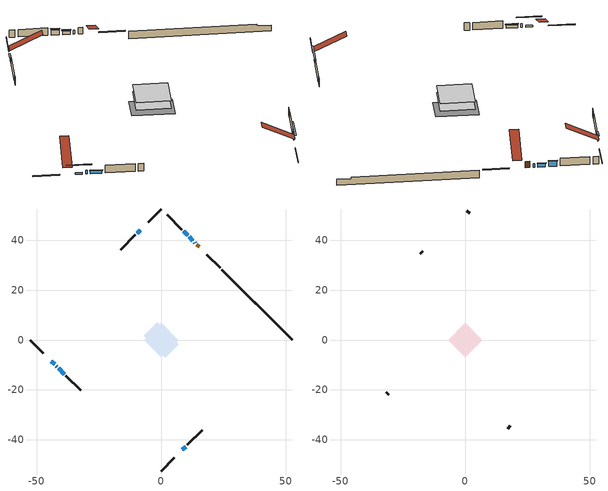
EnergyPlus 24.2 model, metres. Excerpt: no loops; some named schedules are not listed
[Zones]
conditioned space
 floor adiabatic (AdiabaticFloorConstruction): -6.87,0 0,6.87 6.87,0 0,-6.87 z0.61
 floor foundation (Slab1 construction): -7.06,1.62 -1.62,7.06 7.06,-1.62 1.62,-7.06 z-1.83
 wall outside (RimJoist1 construction): 0,-52.51 5.29,-47.21 / -52.51,0 -47.21,-5.29 / 0,52.51 -5.29,47.21 / 23.63,28.88 18.34,34.17 z0.61:0.91
 wall outside (AdiabaticWallConstruction 1): 15.21,37.3 14.29,38.21 z0.61:2.64
 wall outside (AdiabaticWallConstruction): 13.64,38.87 13.36,39.14 / -42.06,-10.44 -41.79,-10.72 z0.61:1.83; 8.42,-44.09 9.79,-42.72 / -44.09,-8.42 -42.72,-9.79 z0.61:1.17; 12.71,39.8 11.2,41.31 z0.61:1.73; 10.54,41.96 8.96,43.54 / -8.42,44.09 -9.71,42.79 z0.61:2.31; -41.13,-11.38 -38.87,-13.64 z0.61:1.53
 wall outside (Wall1 construction): 10.44,-42.06 16.37,-36.14 / -38.21,-14.3 -32.29,-20.22 / -10.37,42.13 -16.29,36.21 / 8.3,44.2 2.38,50.12 z0.61:3.05
 wall foundation (FoundationWall1 construction): 24.28,28.22,-1.83 24.28,28.22,0.61 49.68,2.82,0.61 49.68,2.82,0.07 52.51,0,0.07 52.51,0,-1.83
 window (WindowConstruction 4): 13.64,38.87 13.36,39.14 z0.61:1.83
 window (WindowConstruction 6): 8.42,-44.08 9.79,-42.72 z0.61:1.17
 window (WindowConstruction 7): -44.08,-8.42 -42.72,-9.79 z0.61:1.17
 window (WindowConstruction 5): -42.06,-10.44 -41.79,-10.72 z0.61:1.83
 window (WindowConstruction): 12.71,39.8 11.2,41.31 z0.61:1.73
 window (WindowConstruction 1): 10.54,41.96 8.96,43.54 z0.61:2.31
 window (WindowConstruction 2): -8.42,44.08 -9.71,42.79 z0.61:2.31
 window (WindowConstruction 3): -41.13,-11.38 -38.87,-13.64 z0.61:1.52
 door (Door): 15.21,37.3 14.29,38.21 z0.61:2.64
 ceiling adiabatic (AdiabaticFloorConstruction): 0,-6.87 6.87,0 0,6.87 -6.87,0 z0.61
attic - vented
 floor to conditioned space (Floor1 construction Reversed): -6.87,0 0,6.87 6.87,0 0,-6.87 z3.05
 wall outside (Wall2 construction): 17.02,-35.48 18.09,-34.41 / -31.63,-20.87 -30.56,-21.94 / -16.95,35.56 -18.02,34.49 / 1.72,50.78 0.66,51.85 z0.61:3.05
 roof outside (Roof1 construction): 7.76,-44.74,3.05 1.27,-38.25,7.64 -0.55,-40.06,7.64 5.95,-46.56,3.05; -44.74,-7.76,3.05 -38.25,-1.27,7.64 -40.06,0.55,7.64 -46.56,-5.95,3.05; -7.76,44.74,3.05 -1.27,38.25,7.64 0.55,40.06,7.64 -5.95,46.56,3.05; 15.86,36.64,3.05 9.37,30.15,7.64 11.19,28.33,7.64 17.68,34.83,3.05
shading: 11.65,-40.85 6.55,-45.95 6.84,-46.24 11.94,-41.14 z3.81; -40.85,-11.65 -45.95,-6.55 -46.24,-6.84 -41.14,-11.94 z3.81; 11.06,41.45 12.85,39.66 13.14,39.95 11.35,41.74 z1.93; 8.82,43.69 10.68,41.82 10.97,42.11 9.11,43.98 z2.51; -9.86,42.65 -8.28,44.23 -8.57,44.52 -10.15,42.94 z2.51; -38.72,-13.78 -41.27,-11.23 -41.56,-11.52 -39.02,-14.07 z1.73
[Building]
Building 1: Terrain=Suburbs
[Site:Location]
Quebec Intl AP_QC: Latitude {deg}=46.8; Longitude {deg}=-71.38; Time Zone {hr}=-5; Elevation {m}=74; Keep Site Location Information=Yes
[Site:GroundTemperature:Shallow]
0.0108218, -2.24938, -2.43038, -1.3578, 2.94801, 7.23376, 10.9493, 13.303, 13.5029, 11.5886, 7.96783, 3.81355
[Site:WaterMainsTemperature]
Calculation Method=Schedule; Temperature Schedule=mains temperature schedule
[Material] Roughness=Rough; Thermal Absorptance=0.9
Name | Thickness {m} | Conductivity {W/m-K} | Density {kg/m3} | Specific Heat {J/kg-K} | Solar Absorptance | Visible Absorptance
asphalt or fiberglass shingles | 0.00635 | 0.162714 | 1121.4 | 1465.45 | 0.4 | 0.4
ceiling loosefill ins | 0.254 | 0.0480833 | 16.02 | 1046.75 | 0.7 | 0.7
ceiling stud and cavity | 0.1397 | 0.181134 | 65.682 | 1177.47 | 0.7 | 0.7
concrete 4.0 in. | 0.1016 | 1.803125 | 2242.8 | 837.4 | 0.7 | 0.7
concrete 8.0 in. | 0.2032 | 1.803125 | 2242.8 | 837.4 | 0.7 | 0.7
door material | 0.04445 | 0.188738 | 512.64 | 1214.23 | 0.7 | 0.7
exterior vertical ins | 0.048965 | 0.029427 | 32.04 | 1214.23 | 0.7 | 0.7
floor covering | 0.0127 | 0.0433444 | 54.468 | 1339.84 | 0.6 | 0.6
floor rigid ins; wall rigid ins 1 | 0.512978 | 0.029427 | 32.04 | 1214.23 | 0.7 | 0.7
floor stud and cavity | 0.1397 | 1.75129 | 37.0049 | 1207.88 | 0.7 | 0.7
furniture material conditioned space 1 | 0.1524 | 0.115458 | 640.8 | 1214.23 | 0.6 | 0.6
gypsum board | 0.0127 | 0.160291 | 801 | 837.4 | 0.6 | 0.6
gypsum board 1 | 0.0127 | 0.160291 | 801 | 837.4 | 0.7 | 0.7
osb sheathing 0.5 in. | 0.0127 | 0.115458 | 512.64 | 1214.23 | 0.7 | 0.7
osb sheathing 0.75 in. | 0.01905 | 0.115458 | 512.64 | 1214.23 | 0.7 | 0.7
osb sheathing 2.0 in. | 0.0508 | 0.115458 | 512.64 | 1214.23 | 0.7 | 0.7
rim joist stud and cavity | 0.0508 | 0.0659308 | 125.044 | 1163.47 | 0.6 | 0.6
wall rigid ins | 0.051816 | 0.029427 | 32.04 | 1214.23 | 0.7 | 0.7
wall stud and cavity | 0.1397 | 0.777897 | 139.0536 | 1170.24 | 0.7 | 0.7
wall stud and cavity 1 | 0.0889 | 6.9971 | 50.32683 | 1063.81 | 0.6 | 0.6
wall stud and cavity 2 | 0.0889 | 0.380278 | 52.3479 | 1209.89 | 0.7 | 0.7
wall stud and cavity 3 | 0.0889 | 0.391764 | 83.0341 | 1211.67 | 0.7 | 0.7
wood siding | 0.0254 | 0.102417 | 544.68 | 1172.36 | 0.4 | 0.4
wood siding 1 | 0.00254 | 0.102417 | 544.68 | 1172.36 | 0.4 | 0.4
wood siding 2; wood siding 3; wood siding 4 | 0.0254 | 0.102417 | 544.68 | 1172.36 | 0.7 | 0.7
[WindowMaterial:SimpleGlazingSystem]
Name | U-Factor {W/m2-K} | Solar Heat Gain Coefficient
WindowMaterial | 2.78279 | 0.58
WindowMaterial 1 | 2.79471 | 0.66
WindowMaterial 2 | 2.79414 | 0.65
WindowMaterial 3 | 2.77995 | 0.57
WindowMaterial 4 | 2.992306 | 0.59
WindowMaterial 5 | 2.76689 | 0.5
[Construction]
AdiabaticFloorConstruction: floor stud and cavity, floor rigid ins, osb sheathing 0.75 in., floor covering
AdiabaticWallConstruction: wood siding 3, wall rigid ins 1, wall stud and cavity 2, gypsum board
AdiabaticWallConstruction 1: wood siding 4, wall rigid ins 1, wall stud and cavity 2, gypsum board
Door: door material
Floor1 construction Reversed: gypsum board, ceiling stud and cavity, ceiling loosefill ins
FoundationWall1 construction: concrete 8.0 in., gypsum board 1
furniture construction conditioned space 1: furniture material conditioned space 1
PartitionWallConstruction: gypsum board, wall stud and cavity 3, gypsum board
RimJoist1 construction: wood siding 2, osb sheathing 2.0 in., rim joist stud and cavity
Roof1 construction: asphalt or fiberglass shingles
Slab1 construction: concrete 4.0 in.
Wall1 construction: wood siding, wall rigid ins, osb sheathing 0.5 in., wall stud and cavity, gypsum board
Wall2 construction: wood siding 1, wall stud and cavity 1
WindowConstruction: WindowMaterial
WindowConstruction 1: WindowMaterial 1
WindowConstruction 2: WindowMaterial 2
WindowConstruction 3: WindowMaterial 3
WindowConstruction 4; WindowConstruction 5: WindowMaterial 4
WindowConstruction 6; WindowConstruction 7: WindowMaterial 5
[Zone] Multiplier=1; Part of Total Floor Area=Yes
Name | Volume {m3}
attic - vented | 68.2545
conditioned space | 479.3
[Space]
Name | Zone | Volume {m3}
attic - vented 1 | attic - vented | 68.2545
conditioned space 1 | conditioned space | 479.3
[ZoneInfiltration:EffectiveLeakageArea]
infil attic - vented 1: Zone or Space=attic - vented 1; Schedule=Always On Discrete; Effective Air Leakage Area {cm2}=3481.85; Stack Coefficient=0.000488879; Wind Coefficient=1.4939e-05
[ZoneMixing]
whole house fan mix: Zone or Space=attic - vented; Schedule=Always On Continuous; Design Flow Rate Calculation Method=Flow/Zone; Design Flow Rate {m3/s}=0; Source Zone or Space=conditioned space
[SurfaceProperty:ExposedFoundationPerimeter]
Slab1: Exposed Perimeter Calculation Method=TotalExposedPerimeter; Total Exposed Perimeter {m}=39.91
[InternalMass] Zone or ZoneList=conditioned space; Space or SpaceList=conditioned space 1
Name | Construction | Surface Area {m2}
furniture mass conditioned space 1 | furniture construction conditioned space 1 | 75.4481
partition wall mass | PartitionWallConstruction | 188.62
[Lights]
interior lighting: Zone or ZoneList or Space or SpaceList=conditioned space 1; Schedule=interior lighting schedule; Design Level Calculation Method=LightingLevel; Lighting Level {W}=343.2; Return Air Fraction=0; Fraction Radiant=0.6; Fraction Visible=0.2; Fraction Replaceable=1
[People]
occupants: Zone or ZoneList or Space or SpaceList=conditioned space 1; Number of People Schedule=occupants schedule; Number of People Calculation Method=People; Number of People=3; Fraction Radiant=0.314171; Sensible Heat Fraction=0.56303; Activity Level Schedule=occupants activity schedule; Carbon Dioxide Generation Rate {m3/s-W}=0; Enable ASHRAE 55 Comfort Warnings=No; Mean Radiant Temperature Calculation Type=EnclosureAveraged
[ElectricEquipment] Zone or ZoneList or Space or SpaceList=conditioned space 1; Design Level Calculation Method=EquipmentLevel
Name | Schedule | Design Level {W} | Fraction Latent | Fraction Radiant | Fraction Lost
clothes dryer | clothes dryer schedule | 140.772 | 0.015 | 0.081 | 0.85
clothes washer | clothes washer schedule | 32.1985 | 0.03 | 0.162 | 0.7
cooking range | cooking range schedule | 215.147 | 0.08 | 0.432 | 0.2
dishwasher | dishwasher schedule | 66.8632 | 0.3 | 0.18 | 0.4
fridge | fridge schedule | 72.9452 | 0 | 0.6 | 0
mech vent bath fan 0 | mech vent bath fan 0 schedule | 50.2 | 0 | 0 | 1
mech vent bath fan 1 | mech vent bath fan 1 schedule | 50.2 | 0 | 0 | 1
mech vent house fan | mech vent house fan schedule | 14.1667 | 0 | 0 | 1
mech vent house fan cfis | mech vent house fan cfis schedule | 0 | 0 | 0 | 0
mech vent range fan 0 | mech vent range fan 0 schedule | 57 | 0 | 0 | 1
misc plug loads | misc plug loads schedule | 494.7 | 0.045 | 0.513 | 0.1
whole house fan | Always On Discrete | 0 | 0 | 0 | 1
[OtherEquipment] Zone or ZoneList or Space or SpaceList=conditioned space 1; Design Level Calculation Method=EquipmentLevel
Name | Fuel Type | Schedule | Design Level {W} | Fraction Latent | Fraction Radiant | Fraction Lost
clothes dryer 1 | Electricity | clothes dryer schedule | 0 | 0.015 | 0.081 | 0.85
cooking range 1 | Electricity | cooking range schedule | 0 | 0.08 | 0.432 | 0.2
general water use latent | None | general water use schedule | 62.594 | 1 | 0 | 0
general water use sensible | None | general water use schedule | -61.6891 | 0 | 0.6 | 0
mech vent house fan latent load | None | Always On Discrete | 0 | 1 | 0 | 0
mech vent house fan sensible load | None | Always On Discrete | 0 | 0 | 0 | 0
water heater energy adjustment1 | Electricity | Always On Discrete | 0.01 | 0 | 0 | 1
[ZoneInfiltration:DesignFlowRate] Zone or ZoneList or Space or SpaceList=conditioned space 1; Schedule=Always On Discrete; Design Flow Rate Calculation Method=Flow/Zone; Design Flow Rate {m3/s}=0
infil flow; natural vent flow; whole house fan flow
[AvailabilityManager:Scheduled]
air source heat pump airloop Availability Manager: Schedule=Always On Discrete
[Foundation:Kiva]
Foundation Kiva 1: Initial Indoor Air Temperature {C}=18; Wall Height Above Grade {m}=0.609996; Wall Depth Below Slab {m}=0.2032; Custom Block Material Name 1=exterior vertical ins; Custom Block Depth 1 {m}=2.43998; Custom Block X Position 1 {m}=0.2159; Custom Block Z Position 1 {m}=0
[Foundation:Kiva:Settings]
Soil Conductivity {W/m-K}=0.849921; Soil Density {kg/m3}=1842.3; Soil Specific Heat {J/kg-K}=418.7; Ground Solar Absorptivity=0.9; Ground Thermal Absorptivity=0.9; Ground Surface Roughness {m}=0.03; Far-Field Width {m}=40; Deep-Ground Boundary Condition=ZeroFlux; Deep-Ground Depth {m}=40; Minimum Cell Dimension {m}=0.2; Maximum Cell Growth Coefficient=3; Simulation Timestep=Timestep
[Exterior:Lights]
exterior lighting: Schedule=exterior lighting schedule; Design Level {W}=75.6
[EnergyManagementSystem:GlobalVariable]
air_source_heat_pump_airloop_Fan_RTF
infil_program_Qfan
infil_program_Qinf
natural_vent_program_Qnv
natural_vent_program_Qwhf
[EnergyManagementSystem:Sensor]
Name | Output:Variable or Output:Meter Index Key | Output:Variable or Output:Meter
airflow_gain | infil flow | Infiltration Sensible Heat Gain Energy
airflow_gain_1 | natural vent flow | Infiltration Sensible Heat Gain Energy
airflow_gain_2 | whole house fan flow | Infiltration Sensible Heat Gain Energy
airflow_loss | infil flow | Infiltration Sensible Heat Loss Energy
airflow_loss_1 | natural vent flow | Infiltration Sensible Heat Loss Energy
airflow_loss_2 | whole house fan flow | Infiltration Sensible Heat Loss Energy
clg_load_cond |  | Cooling:EnergyTransfer:Zone:CONDITIONED SPACE
clg_sp_s; clg_sp_s_1 | cooling setpoint | Schedule Value
clothes_dryer_exhaust_0_sch_s | clothes dryer exhaust 0 schedule | Schedule Value
cool_season | cooling season schedule | Schedule Value
htg_load_cond |  | Heating:EnergyTransfer:Zone:CONDITIONED SPACE
htg_sp_s; htg_sp_s_1 | heating setpoint | Schedule Value
ig_ee_conv | clothes dryer | Electric Equipment Convective Heating Energy
ig_ee_conv_2 | cooking range | Electric Equipment Convective Heating Energy
ig_ee_conv_4 | fridge | Electric Equipment Convective Heating Energy
ig_ee_conv_5 | misc plug loads | Electric Equipment Convective Heating Energy
ig_ee_conv_6 | whole house fan | Electric Equipment Convective Heating Energy
ig_ee_rad | clothes dryer | Electric Equipment Radiant Heating Energy
ig_ee_rad_2 | cooking range | Electric Equipment Radiant Heating Energy
ig_ee_rad_4 | fridge | Electric Equipment Radiant Heating Energy
ig_ee_rad_5 | misc plug loads | Electric Equipment Radiant Heating Energy
ig_ee_rad_6 | whole house fan | Electric Equipment Radiant Heating Energy
ig_lgt_conv | interior lighting | Lights Convective Heating Energy
ig_lgt_rad | interior lighting | Lights Radiant Heating Energy
ig_lgt_vis | interior lighting | Lights Visible Radiation Heating Energy
ig_oe_conv | clothes dryer 1 | Other Equipment Convective Heating Energy
ig_oe_conv_1 | cooking range 1 | Other Equipment Convective Heating Energy
ig_oe_conv_2 | general water use latent | Other Equipment Convective Heating Energy
ig_oe_conv_3 | general water use sensible | Other Equipment Convective Heating Energy
ig_oe_conv_4 | water heater energy adjustment1 | Other Equipment Convective Heating Energy
ig_oe_rad | clothes dryer 1 | Other Equipment Radiant Heating Energy
ig_oe_rad_1 | cooking range 1 | Other Equipment Radiant Heating Energy
ig_oe_rad_2 | general water use latent | Other Equipment Radiant Heating Energy
ig_oe_rad_3 | general water use sensible | Other Equipment Radiant Heating Energy
ig_oe_rad_4 | water heater energy adjustment1 | Other Equipment Radiant Heating Energy
ig_ppl_conv | occupants | People Convective Heating Energy
ig_ppl_rad | occupants | People Radiant Heating Energy
im_conv | furniture mass conditioned space 1 | Surface Inside Face Convection Heat Gain Energy
im_conv_1 | partition wall mass | Surface Inside Face Convection Heat Gain Energy
im_ig | furniture mass conditioned space 1 | Surface Inside Face Internal Gains Radiation Heat Gain Energy
im_ig_1 | partition wall mass | Surface Inside Face Internal Gains Radiation Heat Gain Energy
im_lgt | furniture mass conditioned space 1 | Surface Inside Face Lights Radiation Heat Gain Energy
im_lgt_1 | partition wall mass | Surface Inside Face Lights Radiation Heat Gain Energy
im_sol | furniture mass conditioned space 1 | Surface Inside Face Solar Radiation Heat Gain Energy
im_sol_1 | partition wall mass | Surface Inside Face Solar Radiation Heat Gain Energy
im_surf | furniture mass conditioned space 1 | Surface Inside Face Net Surface Thermal Radiation Heat Gain Energy
im_surf_1 | partition wall mass | Surface Inside Face Net Surface Thermal Radiation Heat Gain Energy
mech_vent_bath_fan_0_sch_s | mech vent bath fan 0 schedule | Schedule Value
mech_vent_bath_fan_1_sch_s | mech vent bath fan 1 schedule | Schedule Value
mech_vent_range_fan_0_sch_s | mech vent range fan 0 schedule | Schedule Value
mv_conv | mech vent bath fan 0 | Electric Equipment Convective Heating Energy
mv_conv_1 | mech vent bath fan 1 | Electric Equipment Convective Heating Energy
mv_conv_2 | mech vent house fan | Electric Equipment Convective Heating Energy
mv_conv_3 | mech vent house fan cfis | Electric Equipment Convective Heating Energy
mv_conv_4 | mech vent range fan 0 | Electric Equipment Convective Heating Energy
mv_conv_5 | mech vent house fan latent load | Other Equipment Convective Heating Energy
mv_conv_6 | mech vent house fan sensible load | Other Equipment Convective Heating Energy
mv_rad | mech vent bath fan 0 | Electric Equipment Radiant Heating Energy
mv_rad_1 | mech vent bath fan 1 | Electric Equipment Radiant Heating Energy
mv_rad_2 | mech vent house fan | Electric Equipment Radiant Heating Energy
mv_rad_3 | mech vent house fan cfis | Electric Equipment Radiant Heating Energy
mv_rad_4 | mech vent range fan 0 | Electric Equipment Radiant Heating Energy
mv_rad_5 | mech vent house fan latent load | Other Equipment Radiant Heating Energy
mv_rad_6 | mech vent house fan sensible load | Other Equipment Radiant Heating Energy
natural_vent_s | natural vent schedule | Schedule Value
out_pb_s |  | Site Outdoor Air Barometric Pressure
out_wt_s |  | Site Outdoor Air Humidity Ratio
site_vw_s |  | Site Wind Speed
ss_back_out | Window1 | Surface Window Shortwave from Zone Back Out Window Heat Transfer Rate
ss_back_out_1 | Window10 | Surface Window Shortwave from Zone Back Out Window Heat Transfer Rate
ss_back_out_2 | Window12 | Surface Window Shortwave from Zone Back Out Window Heat Transfer Rate
ss_back_out_3 | Window2 | Surface Window Shortwave from Zone Back Out Window Heat Transfer Rate
ss_back_out_4 | Window3 | Surface Window Shortwave from Zone Back Out Window Heat Transfer Rate
ss_back_out_5 | Window5 | Surface Window Shortwave from Zone Back Out Window Heat Transfer Rate
ss_back_out_6 | Window6 | Surface Window Shortwave from Zone Back Out Window Heat Transfer Rate
ss_back_out_7 | Window7 | Surface Window Shortwave from Zone Back Out Window Heat Transfer Rate
ss_conv | Door1 | Surface Inside Face Convection Heat Gain Energy
ss_conv_1 | Window1 | Surface Inside Face Convection Heat Gain Energy
ss_conv_2 | Window10 | Surface Inside Face Convection Heat Gain Energy
ss_conv_3 | Window12 | Surface Inside Face Convection Heat Gain Energy
ss_conv_4 | Window2 | Surface Inside Face Convection Heat Gain Energy
ss_conv_5 | Window3 | Surface Inside Face Convection Heat Gain Energy
ss_conv_6 | Window5 | Surface Inside Face Convection Heat Gain Energy
ss_conv_7 | Window6 | Surface Inside Face Convection Heat Gain Energy
ss_conv_8 | Window7 | Surface Inside Face Convection Heat Gain Energy
ss_ig | Door1 | Surface Inside Face Internal Gains Radiation Heat Gain Energy
ss_ig_1 | Window1 | Surface Inside Face Internal Gains Radiation Heat Gain Energy
ss_ig_2 | Window10 | Surface Inside Face Internal Gains Radiation Heat Gain Energy
ss_ig_3 | Window12 | Surface Inside Face Internal Gains Radiation Heat Gain Energy
ss_ig_4 | Window2 | Surface Inside Face Internal Gains Radiation Heat Gain Energy
ss_ig_5 | Window3 | Surface Inside Face Internal Gains Radiation Heat Gain Energy
ss_ig_6 | Window5 | Surface Inside Face Internal Gains Radiation Heat Gain Energy
ss_ig_7 | Window6 | Surface Inside Face Internal Gains Radiation Heat Gain Energy
ss_ig_8 | Window7 | Surface Inside Face Internal Gains Radiation Heat Gain Energy
ss_lgt | Door1 | Surface Inside Face Lights Radiation Heat Gain Energy
ss_sol | Door1 | Surface Inside Face Solar Radiation Heat Gain Energy
ss_surf | Door1 | Surface Inside Face Net Surface Thermal Radiation Heat Gain Energy
ss_surf_1 | Window1 | Surface Inside Face Net Surface Thermal Radiation Heat Gain Energy
ss_surf_2 | Window10 | Surface Inside Face Net Surface Thermal Radiation Heat Gain Energy
ss_surf_3 | Window12 | Surface Inside Face Net Surface Thermal Radiation Heat Gain Energy
ss_surf_4 | Window2 | Surface Inside Face Net Surface Thermal Radiation Heat Gain Energy
ss_surf_5 | Window3 | Surface Inside Face Net Surface Thermal Radiation Heat Gain Energy
ss_surf_6 | Window5 | Surface Inside Face Net Surface Thermal Radiation Heat Gain Energy
ss_surf_7 | Window6 | Surface Inside Face Net Surface Thermal Radiation Heat Gain Energy
ss_surf_8 | Window7 | Surface Inside Face Net Surface Thermal Radiation Heat Gain Energy
ss_trans_in | Window1 | Surface Window Transmitted Solar Radiation Rate
ss_trans_in_1 | Window10 | Surface Window Transmitted Solar Radiation Rate
ss_trans_in_2 | Window12 | Surface Window Transmitted Solar Radiation Rate
ss_trans_in_3 | Window2 | Surface Window Transmitted Solar Radiation Rate
ss_trans_in_4 | Window3 | Surface Window Transmitted Solar Radiation Rate
ss_trans_in_5 | Window5 | Surface Window Transmitted Solar Radiation Rate
ss_trans_in_6 | Window6 | Surface Window Transmitted Solar Radiation Rate
ss_trans_in_7 | Window7 | Surface Window Transmitted Solar Radiation Rate
ss_trans_out | Window1 | Surface Inside Face Initial Transmitted Diffuse Transmitted Out Window Solar Radiation Rate
ss_trans_out_1 | Window10 | Surface Inside Face Initial Transmitted Diffuse Transmitted Out Window Solar Radiation Rate
ss_trans_out_2 | Window12 | Surface Inside Face Initial Transmitted Diffuse Transmitted Out Window Solar Radiation Rate
ss_trans_out_3 | Window2 | Surface Inside Face Initial Transmitted Diffuse Transmitted Out Window Solar Radiation Rate
ss_trans_out_4 | Window3 | Surface Inside Face Initial Transmitted Diffuse Transmitted Out Window Solar Radiation Rate
ss_trans_out_5 | Window5 | Surface Inside Face Initial Transmitted Diffuse Transmitted Out Window Solar Radiation Rate
ss_trans_out_6 | Window6 | Surface Inside Face Initial Transmitted Diffuse Transmitted Out Window Solar Radiation Rate
ss_trans_out_7 | Window7 | Surface Inside Face Initial Transmitted Diffuse Transmitted Out Window Solar Radiation Rate
s_conv | Floor1 | Surface Inside Face Convection Heat Gain Energy
s_conv_1 | FoundationWall1 | Surface Inside Face Convection Heat Gain Energy
s_conv_10 | Wall1:225 | Surface Inside Face Convection Heat Gain Energy
s_conv_11 | Wall1:315 | Surface Inside Face Convection Heat Gain Energy
s_conv_12 | Wall1:45 | Surface Inside Face Convection Heat Gain Energy
s_conv_2 | inferred conditioned ceiling | Surface Inside Face Convection Heat Gain Energy
s_conv_3 | inferred conditioned floor | Surface Inside Face Convection Heat Gain Energy
s_conv_4 | RimJoist1:135 | Surface Inside Face Convection Heat Gain Energy
s_conv_5 | RimJoist1:225 | Surface Inside Face Convection Heat Gain Energy
s_conv_6 | RimJoist1:315 | Surface Inside Face Convection Heat Gain Energy
s_conv_7 | RimJoist1:45 | Surface Inside Face Convection Heat Gain Energy
s_conv_8 | Slab1 | Surface Inside Face Convection Heat Gain Energy
s_conv_9 | Wall1:135 | Surface Inside Face Convection Heat Gain Energy
s_ig | Floor1 | Surface Inside Face Internal Gains Radiation Heat Gain Energy
s_ig_1 | FoundationWall1 | Surface Inside Face Internal Gains Radiation Heat Gain Energy
s_ig_10 | Wall1:225 | Surface Inside Face Internal Gains Radiation Heat Gain Energy
s_ig_11 | Wall1:315 | Surface Inside Face Internal Gains Radiation Heat Gain Energy
s_ig_12 | Wall1:45 | Surface Inside Face Internal Gains Radiation Heat Gain Energy
s_ig_2 | inferred conditioned ceiling | Surface Inside Face Internal Gains Radiation Heat Gain Energy
s_ig_3 | inferred conditioned floor | Surface Inside Face Internal Gains Radiation Heat Gain Energy
s_ig_4 | RimJoist1:135 | Surface Inside Face Internal Gains Radiation Heat Gain Energy
s_ig_5 | RimJoist1:225 | Surface Inside Face Internal Gains Radiation Heat Gain Energy
s_ig_6 | RimJoist1:315 | Surface Inside Face Internal Gains Radiation Heat Gain Energy
s_ig_7 | RimJoist1:45 | Surface Inside Face Internal Gains Radiation Heat Gain Energy
s_ig_8 | Slab1 | Surface Inside Face Internal Gains Radiation Heat Gain Energy
s_ig_9 | Wall1:135 | Surface Inside Face Internal Gains Radiation Heat Gain Energy
s_lgt | Floor1 | Surface Inside Face Lights Radiation Heat Gain Energy
s_lgt_1 | FoundationWall1 | Surface Inside Face Lights Radiation Heat Gain Energy
s_lgt_10 | Wall1:225 | Surface Inside Face Lights Radiation Heat Gain Energy
s_lgt_11 | Wall1:315 | Surface Inside Face Lights Radiation Heat Gain Energy
s_lgt_12 | Wall1:45 | Surface Inside Face Lights Radiation Heat Gain Energy
s_lgt_2 | inferred conditioned ceiling | Surface Inside Face Lights Radiation Heat Gain Energy
s_lgt_3 | inferred conditioned floor | Surface Inside Face Lights Radiation Heat Gain Energy
s_lgt_4 | RimJoist1:135 | Surface Inside Face Lights Radiation Heat Gain Energy
s_lgt_5 | RimJoist1:225 | Surface Inside Face Lights Radiation Heat Gain Energy
s_lgt_6 | RimJoist1:315 | Surface Inside Face Lights Radiation Heat Gain Energy
s_lgt_7 | RimJoist1:45 | Surface Inside Face Lights Radiation Heat Gain Energy
s_lgt_8 | Slab1 | Surface Inside Face Lights Radiation Heat Gain Energy
s_lgt_9 | Wall1:135 | Surface Inside Face Lights Radiation Heat Gain Energy
s_sol | Floor1 | Surface Inside Face Solar Radiation Heat Gain Energy
s_sol_1 | FoundationWall1 | Surface Inside Face Solar Radiation Heat Gain Energy
s_sol_10 | Wall1:225 | Surface Inside Face Solar Radiation Heat Gain Energy
s_sol_11 | Wall1:315 | Surface Inside Face Solar Radiation Heat Gain Energy
s_sol_12 | Wall1:45 | Surface Inside Face Solar Radiation Heat Gain Energy
s_sol_2 | inferred conditioned ceiling | Surface Inside Face Solar Radiation Heat Gain Energy
s_sol_3 | inferred conditioned floor | Surface Inside Face Solar Radiation Heat Gain Energy
s_sol_4 | RimJoist1:135 | Surface Inside Face Solar Radiation Heat Gain Energy
s_sol_5 | RimJoist1:225 | Surface Inside Face Solar Radiation Heat Gain Energy
s_sol_6 | RimJoist1:315 | Surface Inside Face Solar Radiation Heat Gain Energy
s_sol_7 | RimJoist1:45 | Surface Inside Face Solar Radiation Heat Gain Energy
s_sol_8 | Slab1 | Surface Inside Face Solar Radiation Heat Gain Energy
s_sol_9 | Wall1:135 | Surface Inside Face Solar Radiation Heat Gain Energy
s_surf | Floor1 | Surface Inside Face Net Surface Thermal Radiation Heat Gain Energy
s_surf_1 | FoundationWall1 | Surface Inside Face Net Surface Thermal Radiation Heat Gain Energy
s_surf_10 | Wall1:225 | Surface Inside Face Net Surface Thermal Radiation Heat Gain Energy
s_surf_11 | Wall1:315 | Surface Inside Face Net Surface Thermal Radiation Heat Gain Energy
s_surf_12 | Wall1:45 | Surface Inside Face Net Surface Thermal Radiation Heat Gain Energy
